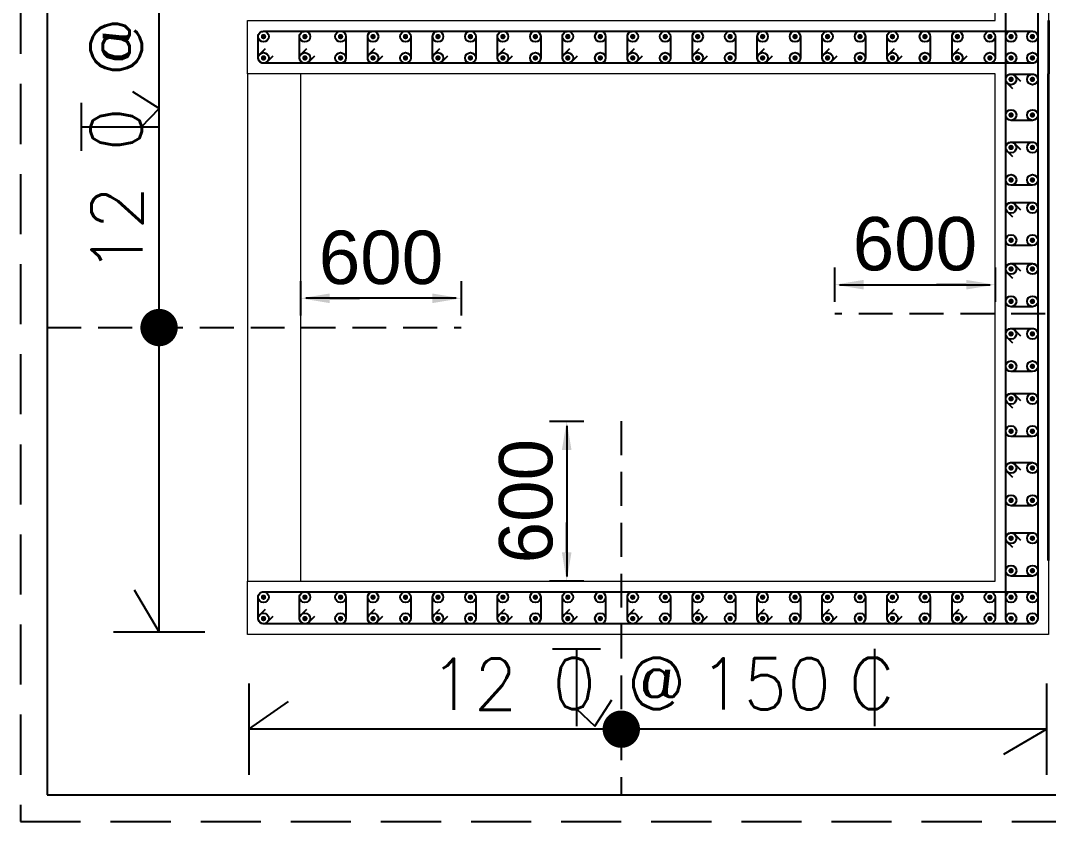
# Model space of a CAD drawing. Extents: x 1878645 to 3043969, y -1160829 to -603973.
# Drawn here: x 2392205 to 2396055, y -651722 to -648722 of the extents above; entities that cross this region are included whole.
import ezdxf
from ezdxf.enums import TextEntityAlignment as Align

# ---------------------------------------------------------------- set-up
doc = ezdxf.new("R2010")
doc.units = 0
doc.header["$LTSCALE"] = 100
doc.header["$PDMODE"] = 66
doc.linetypes.add('Hidden', pattern=[9.525, 6.35, -3.175])
doc.linetypes.add('SCHidden', pattern=[0.375, 0.25, -0.125])
doc.layers.get('Defpoints').update_dxf_attribs({"lineweight": 0})
for name, color, linetype in [('A-DIMN-100', 5, 'Continuous'), ('B-TXT', 7, 'Continuous'), ('BAR', 1, 'Continuous'), ('Dim', 3, 'Continuous'), ('Footing', 5, 'Continuous'), ('Link', 225, 'Continuous'), ('PCC', 2, 'Continuous'), ('REINF', 5, 'Continuous'), ('Reinforcement', 4, 'Continuous'), ('S-DL', 9, 'Continuous')]:
    doc.layers.add(name, color=color, linetype=linetype)
for name, color, linetype, lineweight in [('A-WALL-BRCK', 7, 'Continuous', 0), ('ECO COL', 6, 'Continuous', 0), ('ECO-COL', 6, 'Continuous', 35)]:
    doc.layers.add(name, color=color, linetype=linetype, lineweight=lineweight)
doc.styles.add('ARIAL', font='arial.ttf')
doc.styles.add('ROMANS', font='simplex.shx', dxfattribs={"width": 0.75})
doc.dimstyles.new('A-150-DIM-EXT_MAIN(FT)', dxfattribs={"dimscale": 0, "dimtxt": 200, "dimasz": 18, "dimexe": 100, "dimexo": 100, "dimgap": 50, "dimtad": 1, "dimdec": 0, "dimdsep": 46, "dimtxsty": 'ARIAL', "dimblk": 'A3', "dimcen": 0.025, "dimse1": 1, "dimse2": 1, "dimclrd": 256, "dimclre": 256, "dimclrt": 7, "dimazin": 2, "dimtfac": 1, "dimtdec": 0, "dimtix": 1, "dimtmove": 2, "dimatfit": 3, "dimldrblk": 'WSA-DOT-100', "dimfxl": 1, "dimtolj": 1, "dimtzin": 0, "dimarcsym": 0})

# ---------------------------------------------------------------- blocks, each defined once
blk = doc.blocks.new('TCC')
at = {"layer": 'B-TXT', "linetype": 'Continuous'}
for p, q in [((414, 176.8), (648.2, 176.8)), ((531.1, 176.8), (531.1, -201.6)), ((1983.9, 176.8), (1983.9, -201.6)), ((620.9, -201.6), (702.9, -72.9)), ((531.1, -115.8), (620.9, -201.6))]:
    blk.add_line(p, q, dxfattribs=at)
at = {"layer": 'B-TXT', "linetype": 'Continuous', "style": 'ROMANS'}
for s, p in [('0', (412.5, -117.3)), ('@', (777.2, -117.3)), ('C', (1857.9, -117.3))]:
    blk.add_text(s, height=250, dxfattribs=at).set_placement(p)
blk.add_attdef('T', text='', height=250, dxfattribs=at).set_placement((243.9, -121.4), align=Align.RIGHT)
blk.add_attdef('CC', (1130.4, -119.4), '', height=250, dxfattribs=at)
blk = doc.blocks.new('A2')
at = {"layer": 'Dim', "linetype": 'ByBlock', "lineweight": -2, "extrusion": (0, 0, -1)}
blk.add_lwpolyline([(6, 0), (12.2, 0)], dxfattribs=at)
blk.add_solid([(6, -1), (0, 0), (6, 1)], dxfattribs=at)
blk = doc.blocks.new('A3')
at = {"layer": 'Dim', "linetype": 'ByBlock', "lineweight": -2}
blk.add_line((0, 3.59), (0, -3.59), dxfattribs=at)
blk.add_blockref('A2', (0, 0), dxfattribs=at)
blk = doc.blocks.new('*D322')
at = {"layer": 'Defpoints', "color": 0, "transparency": 16777216}
for p in [(2393255.5, -649762.2), (2393255.5, -649871.8), (2393855.6, -649871.8)]:
    blk.add_point(p, dxfattribs=at)
at = {"layer": 'Dim', "lineweight": -2, "ltscale": 0.15, "transparency": 16777216}
blk.add_line((2393837.6, -649762.2), (2393273.5, -649762.2), dxfattribs=at)
at = {"layer": 'Dim', "lineweight": -2, "transparency": 16777216, "xscale": 18, "yscale": 18, "zscale": 18, "rotation": 180}
blk.add_blockref('A3', (2393255.5, -649762.2), dxfattribs=at)
at = {"layer": 'Dim', "lineweight": -2, "transparency": 16777216, "xscale": 18, "yscale": 18, "zscale": 18}
blk.add_blockref('A3', (2393855.6, -649762.2), dxfattribs=at)
at = {"layer": 'Dim', "color": 7, "transparency": 16777216, "insert": (2393555.5, -649610.1), "char_height": 200, "attachment_point": 5, "style": 'ARIAL', "bg_fill": 3, "box_fill_scale": 1.1, "bg_fill_color": 257, "bg_fill_transparency": 0}
blk.add_mtext('\\A1;600', dxfattribs=at)
blk = doc.blocks.new('WSA-DOT-100')
at = {"layer": 'A-DIMN-100', "color": 5}
for p, q in [((0, -200), (0, 200)), ((-200, 0), (200, 0))]:
    blk.add_line(p, q, dxfattribs=at)
at = {"layer": 'A-DIMN-100', "color": 1, "const_width": 60}
blk.add_lwpolyline([(-30, 0, 1), (30, 0, 1)], format="xyb", close=True, dxfattribs=at)
blk = doc.blocks.new('*D324')
at = {"layer": 'Defpoints', "color": 0, "transparency": 16777216}
for p in [(2394455.5, -650222.3), (2394251, -650821.8), (2394455.5, -650821.8)]:
    blk.add_point(p, dxfattribs=at)
at = {"layer": 'Dim', "lineweight": -2, "ltscale": 0.15, "transparency": 16777216}
blk.add_line((2394251, -650240.3), (2394251, -650803.8), dxfattribs=at)
at = {"layer": 'Dim', "lineweight": -2, "transparency": 16777216, "xscale": 18, "yscale": 18, "zscale": 18}
for p, rotation in [((2394251, -650222.3), 90), ((2394251, -650821.8), 270)]:
    blk.add_blockref('A3', p, dxfattribs=dict(at, rotation=rotation))
at = {"layer": 'Dim', "color": 7, "transparency": 16777216, "insert": (2394098.9, -650522), "char_height": 200, "attachment_point": 5, "rotation": 90, "style": 'ARIAL', "bg_fill": 3, "box_fill_scale": 1.1, "bg_fill_color": 257, "bg_fill_transparency": 0}
blk.add_mtext('\\A1;600', dxfattribs=at)
blk = doc.blocks.new('*D326')
at = {"layer": 'Defpoints', "color": 0, "transparency": 16777216}
for p in [(2395855.5, -649711.3), (2395255.4, -649820.8), (2395855.5, -649820.8)]:
    blk.add_point(p, dxfattribs=at)
at = {"layer": 'Dim', "lineweight": -2, "ltscale": 0.15, "transparency": 16777216}
blk.add_line((2395273.4, -649711.3), (2395837.5, -649711.3), dxfattribs=at)
at = {"layer": 'Dim', "lineweight": -2, "transparency": 16777216, "xscale": 18, "yscale": 18, "zscale": 18, "rotation": 180}
blk.add_blockref('A3', (2395255.4, -649711.3), dxfattribs=at)
at = {"layer": 'Dim', "lineweight": -2, "transparency": 16777216, "xscale": 18, "yscale": 18, "zscale": 18}
blk.add_blockref('A3', (2395855.5, -649711.3), dxfattribs=at)
at = {"layer": 'Dim', "color": 7, "transparency": 16777216, "insert": (2395555.4, -649559.1), "char_height": 200, "attachment_point": 5, "style": 'ARIAL', "bg_fill": 3, "box_fill_scale": 1.1, "bg_fill_color": 257, "bg_fill_transparency": 0}
blk.add_mtext('\\A1;600', dxfattribs=at)

msp = doc.modelspace()

# ---------------------------------------------------------------- linework, layer by layer
at = {"layer": 'A-WALL-BRCK'}
msp.add_lwpolyline([(2393255.4581, -648921.79206), (2393055.4581, -648921.79206), (2393055.4581, -650821.79206), (2393255.4581, -650821.79206)], close=True, dxfattribs=at)
at = {"layer": 'BAR'}
for p, q in [((2392895.48255, -651013.29422), (2392553.0943, -651013.29422)), ((2393060.50487, -651205.02872), (2393060.50487, -651547.41697)), ((2396047.91398, -651205.02872), (2396047.91398, -651547.41697))]:
    msp.add_line(p, q, dxfattribs=at)
at = {"layer": 'BAR', "color": 4, "const_width": 70}
for points in [[(2392689.28843, -649871.79206, -1), (2392759.28843, -649871.79206, -1)], [(2394420.4581, -651376.22284, -1), (2394490.4581, -651376.22284, -1)]]:
    msp.add_lwpolyline(points, format="xyb", close=True, dxfattribs=at)
at = {"layer": 'ECO COL', "color": 4}
msp.add_lwpolyline([(2393055.4581, -646621.79206), (2396055.4581, -646621.79206), (2396055.4581, -651021.79206), (2393055.4581, -651021.79206), (2393055.4581, -650821.79206), (2395855.4581, -650821.79206), (2395855.4581, -648921.79206), (2393055.4581, -648921.79206), (2393055.4581, -648721.79206), (2395855.4581, -648721.79206), (2395855.4581, -646821.79206), (2393055.4581, -646821.79206), (2393055.4581, -646621.79206)], dxfattribs=at)
at = {"layer": 'ECO-COL', "color": 4}
for points in [[(2396055.4581, -648721.79206), (2396055.4581, -648921.79206)], [(2396055.4581, -648721.79206), (2396055.4581, -648921.79206)], [(2396055.4581, -650743.76032), (2396055.4581, -648921.79206)]]:
    msp.add_lwpolyline(points, dxfattribs=at)
at = {"layer": 'Link'}
for points in [[(2395922.5291, -646717.14741), (2395901.31594, -646695.93417, -0.6681779738), (2395915.4581, -646661.79206), (2395995.4581, -646661.79206, -0.4142135624), (2396015.4581, -646681.79206), (2396015.4581, -650961.79206, -0.4142135624), (2395995.4581, -650981.79206), (2395915.4581, -650981.79206, -0.4142135624), (2395895.4581, -650961.79206), (2395895.4581, -646681.79206, -0.6681793021), (2395929.60026, -646667.64995), (2395950.81343, -646688.86319)], [(2393150.81345, -648854.72106), (2393129.60021, -648875.93422, -0.6681779738), (2393095.4581, -648861.79206), (2393095.4581, -648781.79206, -0.4142135624), (2393115.4581, -648761.79206), (2395995.4581, -648761.79206, -0.4142135624), (2396015.4581, -648781.79206), (2396015.4581, -648861.79206, -0.4142135624), (2395995.4581, -648881.79206), (2393115.4581, -648881.79206, -0.6681793021), (2393101.31599, -648847.6499), (2393122.52923, -648826.43673)], [(2393305.8145, -648854.72106), (2393284.60126, -648875.93422, -0.6681779738), (2393250.45915, -648861.79206), (2393250.45915, -648781.79206, -0.4142135624), (2393270.45915, -648761.79206), (2393404.05915, -648761.79206, -0.4140671234), (2393424.05915, -648781.79206), (2393424.05915, -648861.79206, -0.4140671234), (2393404.05915, -648881.79206), (2393270.45915, -648881.79206, -0.6681793021), (2393256.31704, -648847.6499), (2393277.53028, -648826.43673)], [(2393561.0145, -648854.72106), (2393539.80126, -648875.93422, -0.6681779738), (2393505.65915, -648861.79206), (2393505.65915, -648781.79206, -0.4142135624), (2393525.65915, -648761.79206), (2393647.26915, -648761.79206, -0.4140671234), (2393667.26915, -648781.79206), (2393667.26915, -648861.79206, -0.4140671234), (2393647.26915, -648881.79206), (2393525.65915, -648881.79206, -0.6681793021), (2393511.51704, -648847.6499), (2393532.73028, -648826.43673)], [(2393804.2145, -648854.72106), (2393783.00126, -648875.93422, -0.6681779738), (2393748.86915, -648861.79206), (2393748.86915, -648781.79206, -0.4143600166), (2393768.86915, -648761.79206), (2393890.46915, -648761.79206, -0.4140671234), (2393910.46915, -648781.79206), (2393910.46915, -648861.79206, -0.4140671234), (2393890.46915, -648881.79206), (2393768.86915, -648881.79206, -0.6683601251), (2393754.71704, -648847.6499), (2393775.93028, -648826.43673)], [(2394047.4145, -648854.72106), (2394026.20126, -648875.93422, -0.6681779738), (2393992.06915, -648861.79206), (2393992.06915, -648781.79206, -0.4143600166), (2394012.06915, -648761.79206), (2394133.66915, -648761.79206, -0.4140671234), (2394153.66915, -648781.79206), (2394153.66915, -648861.79206, -0.4140671234), (2394133.66915, -648881.79206), (2394012.06915, -648881.79206, -0.6683601251), (2393997.91704, -648847.6499), (2394019.13028, -648826.43673)], [(2394290.6145, -648854.72106), (2394269.40126, -648875.93422, -0.6681779738), (2394235.26915, -648861.79206), (2394235.26915, -648781.79206, -0.4143600166), (2394255.26915, -648761.79206), (2394376.86915, -648761.79206, -0.4140671234), (2394396.86915, -648781.79206), (2394396.86915, -648861.79206, -0.4140671234), (2394376.86915, -648881.79206), (2394255.26915, -648881.79206, -0.6683601251), (2394241.11704, -648847.6499), (2394262.33028, -648826.43673)], [(2394533.8145, -648854.72106), (2394512.60126, -648875.93422, -0.6681779738), (2394478.46915, -648861.79206), (2394478.46915, -648781.79206, -0.4143600166), (2394498.46915, -648761.79206), (2394620.06915, -648761.79206, -0.4140671234), (2394640.06915, -648781.79206), (2394640.06915, -648861.79206, -0.4140671234), (2394620.06915, -648881.79206), (2394498.46915, -648881.79206, -0.6683601251), (2394484.31704, -648847.6499), (2394505.53028, -648826.43673)], [(2394777.0145, -648854.72106), (2394755.80126, -648875.93422, -0.6681779738), (2394721.66915, -648861.79206), (2394721.66915, -648781.79206, -0.4143600166), (2394741.66915, -648761.79206), (2394863.26915, -648761.79206, -0.4140671234), (2394883.26915, -648781.79206), (2394883.26915, -648861.79206, -0.4140671234), (2394863.26915, -648881.79206), (2394741.66915, -648881.79206, -0.6683601251), (2394727.51704, -648847.6499), (2394748.73028, -648826.43673)], [(2395020.2145, -648854.72106), (2394999.00126, -648875.93422, -0.6681779738), (2394964.86915, -648861.79206), (2394964.86915, -648781.79206, -0.4143600166), (2394984.86915, -648761.79206), (2395106.46915, -648761.79206, -0.4140671234), (2395126.46915, -648781.79206), (2395126.46915, -648861.79206, -0.4140671234), (2395106.46915, -648881.79206), (2394984.86915, -648881.79206, -0.6683601251), (2394970.71704, -648847.6499), (2394991.93028, -648826.43673)], [(2395263.4145, -648854.72106), (2395242.20126, -648875.93422, -0.6681779738), (2395208.06915, -648861.79206), (2395208.06915, -648781.79206, -0.4143600166), (2395228.06915, -648761.79206), (2395349.66915, -648761.79206, -0.4140671234), (2395369.66915, -648781.79206), (2395369.66915, -648861.79206, -0.4140671234), (2395349.66915, -648881.79206), (2395228.06915, -648881.79206, -0.6683601251), (2395213.91704, -648847.6499), (2395235.13028, -648826.43673)], [(2395506.6145, -648854.72106), (2395485.40126, -648875.93422, -0.6681779738), (2395451.26915, -648861.79206), (2395451.26915, -648781.79206, -0.4143600166), (2395471.26915, -648761.79206), (2395592.86915, -648761.79206, -0.4140671234), (2395612.86915, -648781.79206), (2395612.86915, -648861.79206, -0.4140671234), (2395592.86915, -648881.79206), (2395471.26915, -648881.79206, -0.6683601251), (2395457.11704, -648847.6499), (2395478.33028, -648826.43673)], [(2395749.8145, -648854.72106), (2395728.60126, -648875.93422, -0.6681779738), (2395694.46915, -648861.79206), (2395694.46915, -648781.79206, -0.4143600166), (2395714.46915, -648761.79206), (2395836.06915, -648761.79206, -0.4140671234), (2395856.06915, -648781.79206), (2395856.06915, -648861.79206, -0.4140671234), (2395836.06915, -648881.79206), (2395714.46915, -648881.79206, -0.6683601251), (2395700.31704, -648847.6499), (2395721.53028, -648826.43673)], [(2395922.5291, -648977.39374), (2395901.31594, -648956.1805, -0.6681779738), (2395915.4581, -648922.03839), (2395995.4581, -648922.03839, -0.4142135624), (2396015.4581, -648942.03839), (2396015.4581, -649075.63839, -0.4140671234), (2395995.4581, -649095.63839), (2395915.4581, -649095.63839, -0.4140671234), (2395895.4581, -649075.63839), (2395895.4581, -648942.03839, -0.6681793021), (2395929.60026, -648927.89628), (2395950.81343, -648949.10952)], [(2395922.5291, -649232.59374), (2395901.31594, -649211.3805, -0.6681779738), (2395915.4581, -649177.23839), (2395995.4581, -649177.23839, -0.4142135624), (2396015.4581, -649197.23839), (2396015.4581, -649318.84839, -0.4140671234), (2395995.4581, -649338.84839), (2395915.4581, -649338.84839, -0.4140671234), (2395895.4581, -649318.84839), (2395895.4581, -649197.23839, -0.6681793021), (2395929.60026, -649183.09628), (2395950.81343, -649204.30952)], [(2395922.5291, -649458.46655), (2395901.31594, -649437.25331, -0.6681779738), (2395915.4581, -649403.1212), (2395995.4581, -649403.1212, -0.4143600166), (2396015.4581, -649423.1212), (2396015.4581, -649544.7212, -0.4140671234), (2395995.4581, -649564.7212), (2395915.4581, -649564.7212, -0.4140671234), (2395895.4581, -649544.7212), (2395895.4581, -649423.1212, -0.6683601251), (2395929.60026, -649408.96909), (2395950.81343, -649430.18233)], [(2395922.5291, -649687.48976), (2395901.31594, -649666.27652, -0.6681779738), (2395915.4581, -649632.14441), (2395995.4581, -649632.14441, -0.4143600166), (2396015.4581, -649652.14441), (2396015.4581, -649773.74441, -0.4140671234), (2395995.4581, -649793.74441), (2395915.4581, -649793.74441, -0.4140671234), (2395895.4581, -649773.74441), (2395895.4581, -649652.14441, -0.6683601251), (2395929.60026, -649637.9923), (2395950.81343, -649659.20555)], [(2395922.5291, -649930.68976), (2395901.31594, -649909.47652, -0.6681779738), (2395915.4581, -649875.34441), (2395995.4581, -649875.34441, -0.4143600166), (2396015.4581, -649895.34441), (2396015.4581, -650016.94441, -0.4140671234), (2395995.4581, -650036.94441), (2395915.4581, -650036.94441, -0.4140671234), (2395895.4581, -650016.94441), (2395895.4581, -649895.34441, -0.6683601251), (2395929.60026, -649881.1923), (2395950.81343, -649902.40555)], [(2395922.5291, -650173.88976), (2395901.31594, -650152.67652, -0.6681779738), (2395915.4581, -650118.54441), (2395995.4581, -650118.54441, -0.4143600166), (2396015.4581, -650138.54441), (2396015.4581, -650260.14441, -0.4140671234), (2395995.4581, -650280.14441), (2395915.4581, -650280.14441, -0.4140671234), (2395895.4581, -650260.14441), (2395895.4581, -650138.54441, -0.6683601251), (2395929.60026, -650124.3923), (2395950.81343, -650145.60555)], [(2395922.5291, -650432.97294), (2395901.31594, -650411.7597, -0.6681779738), (2395915.4581, -650377.62759), (2395995.4581, -650377.62759, -0.4143600166), (2396015.4581, -650397.62759), (2396015.4581, -650519.22759, -0.4140671234), (2395995.4581, -650539.22759), (2395915.4581, -650539.22759, -0.4140671234), (2395895.4581, -650519.22759), (2395895.4581, -650397.62759, -0.6683601251), (2395929.60026, -650383.47548), (2395950.81343, -650404.68872)], [(2395922.5291, -650696.26067), (2395901.31594, -650675.04743, -0.6681779738), (2395915.4581, -650640.91532), (2395995.4581, -650640.91532, -0.4143600166), (2396015.4581, -650660.91532), (2396015.4581, -650782.51532, -0.4140671234), (2395995.4581, -650802.51532), (2395915.4581, -650802.51532, -0.4140671234), (2395895.4581, -650782.51532), (2395895.4581, -650660.91532, -0.6683601251), (2395929.60026, -650646.76321), (2395950.81343, -650667.97645)], [(2393150.81345, -650954.72106), (2393129.60021, -650975.93422, -0.6681779738), (2393095.4581, -650961.79206), (2393095.4581, -650881.79206, -0.4142135624), (2393115.4581, -650861.79206), (2395995.4581, -650861.79206, -0.4142135624), (2396015.4581, -650881.79206), (2396015.4581, -650961.79206, -0.4142135624), (2395995.4581, -650981.79206), (2393115.4581, -650981.79206, -0.6681793021), (2393101.31599, -650947.6499), (2393122.52923, -650926.43673)], [(2393305.8145, -650954.72106), (2393284.60126, -650975.93422, -0.6681779738), (2393250.45915, -650961.79206), (2393250.45915, -650881.79206, -0.4142135624), (2393270.45915, -650861.79206), (2393404.05915, -650861.79206, -0.4140671234), (2393424.05915, -650881.79206), (2393424.05915, -650961.79206, -0.4140671234), (2393404.05915, -650981.79206), (2393270.45915, -650981.79206, -0.6681793021), (2393256.31704, -650947.6499), (2393277.53028, -650926.43673)], [(2393561.0145, -650954.72106), (2393539.80126, -650975.93422, -0.6681779738), (2393505.65915, -650961.79206), (2393505.65915, -650881.79206, -0.4142135624), (2393525.65915, -650861.79206), (2393647.26915, -650861.79206, -0.4140671234), (2393667.26915, -650881.79206), (2393667.26915, -650961.79206, -0.4140671234), (2393647.26915, -650981.79206), (2393525.65915, -650981.79206, -0.6681793021), (2393511.51704, -650947.6499), (2393532.73028, -650926.43673)], [(2393804.2145, -650954.72106), (2393783.00126, -650975.93422, -0.6681779738), (2393748.86915, -650961.79206), (2393748.86915, -650881.79206, -0.4143600166), (2393768.86915, -650861.79206), (2393890.46915, -650861.79206, -0.4140671234), (2393910.46915, -650881.79206), (2393910.46915, -650961.79206, -0.4140671234), (2393890.46915, -650981.79206), (2393768.86915, -650981.79206, -0.6683601251), (2393754.71704, -650947.6499), (2393775.93028, -650926.43673)], [(2394047.4145, -650954.72106), (2394026.20126, -650975.93422, -0.6681779738), (2393992.06915, -650961.79206), (2393992.06915, -650881.79206, -0.4143600166), (2394012.06915, -650861.79206), (2394133.66915, -650861.79206, -0.4140671234), (2394153.66915, -650881.79206), (2394153.66915, -650961.79206, -0.4140671234), (2394133.66915, -650981.79206), (2394012.06915, -650981.79206, -0.6683601251), (2393997.91704, -650947.6499), (2394019.13028, -650926.43673)], [(2394290.6145, -650954.72106), (2394269.40126, -650975.93422, -0.6681779738), (2394235.26915, -650961.79206), (2394235.26915, -650881.79206, -0.4143600166), (2394255.26915, -650861.79206), (2394376.86915, -650861.79206, -0.4140671234), (2394396.86915, -650881.79206), (2394396.86915, -650961.79206, -0.4140671234), (2394376.86915, -650981.79206), (2394255.26915, -650981.79206, -0.6683601251), (2394241.11704, -650947.6499), (2394262.33028, -650926.43673)], [(2394533.8145, -650954.72106), (2394512.60126, -650975.93422, -0.6681779738), (2394478.46915, -650961.79206), (2394478.46915, -650881.79206, -0.4143600166), (2394498.46915, -650861.79206), (2394620.06915, -650861.79206, -0.4140671234), (2394640.06915, -650881.79206), (2394640.06915, -650961.79206, -0.4140671234), (2394620.06915, -650981.79206), (2394498.46915, -650981.79206, -0.6683601251), (2394484.31704, -650947.6499), (2394505.53028, -650926.43673)], [(2394777.0145, -650954.72106), (2394755.80126, -650975.93422, -0.6681779738), (2394721.66915, -650961.79206), (2394721.66915, -650881.79206, -0.4143600166), (2394741.66915, -650861.79206), (2394863.26915, -650861.79206, -0.4140671234), (2394883.26915, -650881.79206), (2394883.26915, -650961.79206, -0.4140671234), (2394863.26915, -650981.79206), (2394741.66915, -650981.79206, -0.6683601251), (2394727.51704, -650947.6499), (2394748.73028, -650926.43673)], [(2395020.2145, -650954.72106), (2394999.00126, -650975.93422, -0.6681779738), (2394964.86915, -650961.79206), (2394964.86915, -650881.79206, -0.4143600166), (2394984.86915, -650861.79206), (2395106.46915, -650861.79206, -0.4140671234), (2395126.46915, -650881.79206), (2395126.46915, -650961.79206, -0.4140671234), (2395106.46915, -650981.79206), (2394984.86915, -650981.79206, -0.6683601251), (2394970.71704, -650947.6499), (2394991.93028, -650926.43673)], [(2395263.4145, -650954.72106), (2395242.20126, -650975.93422, -0.6681779738), (2395208.06915, -650961.79206), (2395208.06915, -650881.79206, -0.4143600166), (2395228.06915, -650861.79206), (2395349.66915, -650861.79206, -0.4140671234), (2395369.66915, -650881.79206), (2395369.66915, -650961.79206, -0.4140671234), (2395349.66915, -650981.79206), (2395228.06915, -650981.79206, -0.6683601251), (2395213.91704, -650947.6499), (2395235.13028, -650926.43673)], [(2395506.6145, -650954.72106), (2395485.40126, -650975.93422, -0.6681779738), (2395451.26915, -650961.79206), (2395451.26915, -650881.79206, -0.4143600166), (2395471.26915, -650861.79206), (2395592.86915, -650861.79206, -0.4140671234), (2395612.86915, -650881.79206), (2395612.86915, -650961.79206, -0.4140671234), (2395592.86915, -650981.79206), (2395471.26915, -650981.79206, -0.6683601251), (2395457.11704, -650947.6499), (2395478.33028, -650926.43673)], [(2395749.8145, -650954.72106), (2395728.60126, -650975.93422, -0.6681779738), (2395694.46915, -650961.79206), (2395694.46915, -650881.79206, -0.4143600166), (2395714.46915, -650861.79206), (2395836.06915, -650861.79206, -0.4140671234), (2395856.06915, -650881.79206), (2395856.06915, -650961.79206, -0.4140671234), (2395836.06915, -650981.79206), (2395714.46915, -650981.79206, -0.6683601251), (2395700.31704, -650947.6499), (2395721.53028, -650926.43673)]]:
    msp.add_lwpolyline(points, format="xyb", dxfattribs=at)
at = {"layer": 'REINF', "color": 1, "linetype": 'Hidden', "ltscale": 0.2}
for p, q in [((2396805.4581, -649820.84999), (2395255.3762, -649820.84999)), ((2392305.4581, -649871.79206), (2393855.55262, -649871.79206)), ((2394455.4581, -650222.29206), (2394455.4581, -651621.79206))]:
    msp.add_line(p, q, dxfattribs=at)
at = {"layer": 'Reinforcement', "color": 4}
for points in [[(2393115.45705, -648786.79206, 10, 10, 1), (2393115.45705, -648776.79206, 10, 10, 1)], [(2393270.45915, -648786.79206, 10, 10, 1), (2393270.45915, -648776.79206, 10, 10, 1)], [(2393270.45915, -648786.79206, 10, 10, 1), (2393270.45915, -648776.79206, 10, 10, 1)], [(2393404.05915, -648786.79206, 10, 10, 1), (2393404.05915, -648776.79206, 10, 10, 1)], [(2393525.65915, -648786.79206, 10, 10, 1), (2393525.65915, -648776.79206, 10, 10, 1)], [(2393647.26915, -648786.79206, 10, 10, 1), (2393647.26915, -648776.79206, 10, 10, 1)], [(2393768.86915, -648786.79206, 10, 10, 1), (2393768.86915, -648776.79206, 10, 10, 1)], [(2393890.46915, -648786.79206, 10, 10, 1), (2393890.46915, -648776.79206, 10, 10, 1)], [(2394012.06915, -648786.79206, 10, 10, 1), (2394012.06915, -648776.79206, 10, 10, 1)], [(2394133.66915, -648786.79206, 10, 10, 1), (2394133.66915, -648776.79206, 10, 10, 1)], [(2394255.26915, -648786.79206, 10, 10, 1), (2394255.26915, -648776.79206, 10, 10, 1)], [(2394376.86915, -648786.79206, 10, 10, 1), (2394376.86915, -648776.79206, 10, 10, 1)], [(2394498.46915, -648786.79206, 10, 10, 1), (2394498.46915, -648776.79206, 10, 10, 1)], [(2394620.06915, -648786.79206, 10, 10, 1), (2394620.06915, -648776.79206, 10, 10, 1)], [(2394741.66915, -648786.79206, 10, 10, 1), (2394741.66915, -648776.79206, 10, 10, 1)], [(2394863.26915, -648786.79206, 10, 10, 1), (2394863.26915, -648776.79206, 10, 10, 1)], [(2394984.86915, -648786.79206, 10, 10, 1), (2394984.86915, -648776.79206, 10, 10, 1)], [(2395106.46915, -648786.79206, 10, 10, 1), (2395106.46915, -648776.79206, 10, 10, 1)], [(2395228.06915, -648786.79206, 10, 10, 1), (2395228.06915, -648776.79206, 10, 10, 1)], [(2395349.66915, -648786.79206, 10, 10, 1), (2395349.66915, -648776.79206, 10, 10, 1)], [(2395471.26915, -648786.79206, 10, 10, 1), (2395471.26915, -648776.79206, 10, 10, 1)], [(2395592.86915, -648786.79206, 10, 10, 1), (2395592.86915, -648776.79206, 10, 10, 1)], [(2395714.46915, -648786.79206, 10, 10, 1), (2395714.46915, -648776.79206, 10, 10, 1)], [(2395836.06915, -648786.79206, 10, 10, 1), (2395836.06915, -648776.79206, 10, 10, 1)], [(2395915.45915, -648786.79206, 10, 10, 1), (2395915.45915, -648776.79206, 10, 10, 1)], [(2395915.45915, -648786.79206, 10, 10, 1), (2395915.45915, -648776.79206, 10, 10, 1)], [(2395995.45915, -648786.79206, 10, 10, 1), (2395995.45915, -648776.79206, 10, 10, 1)], [(2395995.45915, -648786.79206, 10, 10, 1), (2395995.45915, -648776.79206, 10, 10, 1)], [(2395995.45915, -648786.79206, 10, 10, 1), (2395995.45915, -648776.79206, 10, 10, 1)], [(2395995.45915, -648786.79206, 10, 10, 1), (2395995.45915, -648776.79206, 10, 10, 1)], [(2393115.45705, -648866.79206, 10, 10, 1), (2393115.45705, -648856.79206, 10, 10, 1)], [(2393270.45915, -648866.79206, 10, 10, 1), (2393270.45915, -648856.79206, 10, 10, 1)], [(2393270.45915, -648866.79206, 10, 10, 1), (2393270.45915, -648856.79206, 10, 10, 1)], [(2393404.05915, -648866.79206, 10, 10, 1), (2393404.05915, -648856.79206, 10, 10, 1)], [(2393525.65915, -648866.79206, 10, 10, 1), (2393525.65915, -648856.79206, 10, 10, 1)], [(2393647.26915, -648866.79206, 10, 10, 1), (2393647.26915, -648856.79206, 10, 10, 1)], [(2393768.86915, -648866.79206, 10, 10, 1), (2393768.86915, -648856.79206, 10, 10, 1)], [(2393890.46915, -648866.79206, 10, 10, 1), (2393890.46915, -648856.79206, 10, 10, 1)], [(2394012.06915, -648866.79206, 10, 10, 1), (2394012.06915, -648856.79206, 10, 10, 1)], [(2394133.66915, -648866.79206, 10, 10, 1), (2394133.66915, -648856.79206, 10, 10, 1)], [(2394255.26915, -648866.79206, 10, 10, 1), (2394255.26915, -648856.79206, 10, 10, 1)], [(2394376.86915, -648866.79206, 10, 10, 1), (2394376.86915, -648856.79206, 10, 10, 1)], [(2394498.46915, -648866.79206, 10, 10, 1), (2394498.46915, -648856.79206, 10, 10, 1)], [(2394620.06915, -648866.79206, 10, 10, 1), (2394620.06915, -648856.79206, 10, 10, 1)], [(2394741.66915, -648866.79206, 10, 10, 1), (2394741.66915, -648856.79206, 10, 10, 1)], [(2394863.26915, -648866.79206, 10, 10, 1), (2394863.26915, -648856.79206, 10, 10, 1)], [(2394984.86915, -648866.79206, 10, 10, 1), (2394984.86915, -648856.79206, 10, 10, 1)], [(2395106.46915, -648866.79206, 10, 10, 1), (2395106.46915, -648856.79206, 10, 10, 1)], [(2395228.06915, -648866.79206, 10, 10, 1), (2395228.06915, -648856.79206, 10, 10, 1)], [(2395349.66915, -648866.79206, 10, 10, 1), (2395349.66915, -648856.79206, 10, 10, 1)], [(2395471.26915, -648866.79206, 10, 10, 1), (2395471.26915, -648856.79206, 10, 10, 1)], [(2395592.86915, -648866.79206, 10, 10, 1), (2395592.86915, -648856.79206, 10, 10, 1)], [(2395714.46915, -648866.79206, 10, 10, 1), (2395714.46915, -648856.79206, 10, 10, 1)], [(2395836.06915, -648866.79206, 10, 10, 1), (2395836.06915, -648856.79206, 10, 10, 1)], [(2395915.45915, -648866.79206, 10, 10, 1), (2395915.45915, -648856.79206, 10, 10, 1)], [(2395915.45915, -648866.79206, 10, 10, 1), (2395915.45915, -648856.79206, 10, 10, 1)], [(2395995.45915, -648866.79206, 10, 10, 1), (2395995.45915, -648856.79206, 10, 10, 1)], [(2395995.45915, -648866.79206, 10, 10, 1), (2395995.45915, -648856.79206, 10, 10, 1)], [(2395995.45915, -648866.79206, 10, 10, 1), (2395995.45915, -648856.79206, 10, 10, 1)], [(2395995.45915, -648866.79206, 10, 10, 1), (2395995.45915, -648856.79206, 10, 10, 1)], [(2395910.4581, -648942.03839, 10, 10, 1), (2395920.4581, -648942.03839, 10, 10, 1)], [(2395910.4581, -648942.03839, 10, 10, 1), (2395920.4581, -648942.03839, 10, 10, 1)], [(2395990.4581, -648942.03839, 10, 10, 1), (2396000.4581, -648942.03839, 10, 10, 1)], [(2395990.4581, -648942.03839, 10, 10, 1), (2396000.4581, -648942.03839, 10, 10, 1)], [(2395910.4581, -649075.63839, 10, 10, 1), (2395920.4581, -649075.63839, 10, 10, 1)], [(2395990.4581, -649075.63839, 10, 10, 1), (2396000.4581, -649075.63839, 10, 10, 1)], [(2395910.4581, -649197.23839, 10, 10, 1), (2395920.4581, -649197.23839, 10, 10, 1)], [(2395990.4581, -649197.23839, 10, 10, 1), (2396000.4581, -649197.23839, 10, 10, 1)], [(2395910.4581, -649318.84839, 10, 10, 1), (2395920.4581, -649318.84839, 10, 10, 1)], [(2395990.4581, -649318.84839, 10, 10, 1), (2396000.4581, -649318.84839, 10, 10, 1)], [(2395910.4581, -649423.1212, 10, 10, 1), (2395920.4581, -649423.1212, 10, 10, 1)], [(2395990.4581, -649423.1212, 10, 10, 1), (2396000.4581, -649423.1212, 10, 10, 1)], [(2395910.4581, -649544.7212, 10, 10, 1), (2395920.4581, -649544.7212, 10, 10, 1)], [(2395990.4581, -649544.7212, 10, 10, 1), (2396000.4581, -649544.7212, 10, 10, 1)], [(2395910.4581, -649652.14441, 10, 10, 1), (2395920.4581, -649652.14441, 10, 10, 1)], [(2395990.4581, -649652.14441, 10, 10, 1), (2396000.4581, -649652.14441, 10, 10, 1)], [(2395910.4581, -649773.74441, 10, 10, 1), (2395920.4581, -649773.74441, 10, 10, 1)], [(2395990.4581, -649773.74441, 10, 10, 1), (2396000.4581, -649773.74441, 10, 10, 1)], [(2395910.4581, -649895.34441, 10, 10, 1), (2395920.4581, -649895.34441, 10, 10, 1)], [(2395990.4581, -649895.34441, 10, 10, 1), (2396000.4581, -649895.34441, 10, 10, 1)], [(2395910.4581, -650016.94441, 10, 10, 1), (2395920.4581, -650016.94441, 10, 10, 1)], [(2395990.4581, -650016.94441, 10, 10, 1), (2396000.4581, -650016.94441, 10, 10, 1)], [(2395910.4581, -650138.54441, 10, 10, 1), (2395920.4581, -650138.54441, 10, 10, 1)], [(2395990.4581, -650138.54441, 10, 10, 1), (2396000.4581, -650138.54441, 10, 10, 1)], [(2395910.4581, -650260.14441, 10, 10, 1), (2395920.4581, -650260.14441, 10, 10, 1)], [(2395990.4581, -650260.14441, 10, 10, 1), (2396000.4581, -650260.14441, 10, 10, 1)], [(2395910.4581, -650397.62759, 10, 10, 1), (2395920.4581, -650397.62759, 10, 10, 1)], [(2395990.4581, -650397.62759, 10, 10, 1), (2396000.4581, -650397.62759, 10, 10, 1)], [(2395910.4581, -650519.22759, 10, 10, 1), (2395920.4581, -650519.22759, 10, 10, 1)], [(2395990.4581, -650519.22759, 10, 10, 1), (2396000.4581, -650519.22759, 10, 10, 1)], [(2395910.4581, -650660.91532, 10, 10, 1), (2395920.4581, -650660.91532, 10, 10, 1)], [(2395990.4581, -650660.91532, 10, 10, 1), (2396000.4581, -650660.91532, 10, 10, 1)], [(2395910.4581, -650782.51532, 10, 10, 1), (2395920.4581, -650782.51532, 10, 10, 1)], [(2395990.4581, -650782.51532, 10, 10, 1), (2396000.4581, -650782.51532, 10, 10, 1)], [(2393115.45705, -650886.79206, 10, 10, 1), (2393115.45705, -650876.79206, 10, 10, 1)], [(2393270.45915, -650886.79206, 10, 10, 1), (2393270.45915, -650876.79206, 10, 10, 1)], [(2393270.45915, -650886.79206, 10, 10, 1), (2393270.45915, -650876.79206, 10, 10, 1)], [(2393404.05915, -650886.79206, 10, 10, 1), (2393404.05915, -650876.79206, 10, 10, 1)], [(2393525.65915, -650886.79206, 10, 10, 1), (2393525.65915, -650876.79206, 10, 10, 1)], [(2393647.26915, -650886.79206, 10, 10, 1), (2393647.26915, -650876.79206, 10, 10, 1)], [(2393768.86915, -650886.79206, 10, 10, 1), (2393768.86915, -650876.79206, 10, 10, 1)], [(2393890.46915, -650886.79206, 10, 10, 1), (2393890.46915, -650876.79206, 10, 10, 1)], [(2394012.06915, -650886.79206, 10, 10, 1), (2394012.06915, -650876.79206, 10, 10, 1)], [(2394133.66915, -650886.79206, 10, 10, 1), (2394133.66915, -650876.79206, 10, 10, 1)], [(2394255.26915, -650886.79206, 10, 10, 1), (2394255.26915, -650876.79206, 10, 10, 1)], [(2394376.86915, -650886.79206, 10, 10, 1), (2394376.86915, -650876.79206, 10, 10, 1)], [(2394498.46915, -650886.79206, 10, 10, 1), (2394498.46915, -650876.79206, 10, 10, 1)], [(2394620.06915, -650886.79206, 10, 10, 1), (2394620.06915, -650876.79206, 10, 10, 1)], [(2394741.66915, -650886.79206, 10, 10, 1), (2394741.66915, -650876.79206, 10, 10, 1)], [(2394863.26915, -650886.79206, 10, 10, 1), (2394863.26915, -650876.79206, 10, 10, 1)], [(2394984.86915, -650886.79206, 10, 10, 1), (2394984.86915, -650876.79206, 10, 10, 1)], [(2395106.46915, -650886.79206, 10, 10, 1), (2395106.46915, -650876.79206, 10, 10, 1)], [(2395228.06915, -650886.79206, 10, 10, 1), (2395228.06915, -650876.79206, 10, 10, 1)], [(2395349.66915, -650886.79206, 10, 10, 1), (2395349.66915, -650876.79206, 10, 10, 1)], [(2395471.26915, -650886.79206, 10, 10, 1), (2395471.26915, -650876.79206, 10, 10, 1)], [(2395592.86915, -650886.79206, 10, 10, 1), (2395592.86915, -650876.79206, 10, 10, 1)], [(2395714.46915, -650886.79206, 10, 10, 1), (2395714.46915, -650876.79206, 10, 10, 1)], [(2395836.06915, -650886.79206, 10, 10, 1), (2395836.06915, -650876.79206, 10, 10, 1)], [(2395915.45915, -650886.79206, 10, 10, 1), (2395915.45915, -650876.79206, 10, 10, 1)], [(2395995.45915, -650886.79206, 10, 10, 1), (2395995.45915, -650876.79206, 10, 10, 1)], [(2395995.45915, -650886.79206, 10, 10, 1), (2395995.45915, -650876.79206, 10, 10, 1)], [(2393115.45705, -650966.79206, 10, 10, 1), (2393115.45705, -650956.79206, 10, 10, 1)], [(2393270.45915, -650966.79206, 10, 10, 1), (2393270.45915, -650956.79206, 10, 10, 1)], [(2393270.45915, -650966.79206, 10, 10, 1), (2393270.45915, -650956.79206, 10, 10, 1)], [(2393404.05915, -650966.79206, 10, 10, 1), (2393404.05915, -650956.79206, 10, 10, 1)], [(2393525.65915, -650966.79206, 10, 10, 1), (2393525.65915, -650956.79206, 10, 10, 1)], [(2393647.26915, -650966.79206, 10, 10, 1), (2393647.26915, -650956.79206, 10, 10, 1)], [(2393768.86915, -650966.79206, 10, 10, 1), (2393768.86915, -650956.79206, 10, 10, 1)], [(2393890.46915, -650966.79206, 10, 10, 1), (2393890.46915, -650956.79206, 10, 10, 1)], [(2394012.06915, -650966.79206, 10, 10, 1), (2394012.06915, -650956.79206, 10, 10, 1)], [(2394133.66915, -650966.79206, 10, 10, 1), (2394133.66915, -650956.79206, 10, 10, 1)], [(2394255.26915, -650966.79206, 10, 10, 1), (2394255.26915, -650956.79206, 10, 10, 1)], [(2394376.86915, -650966.79206, 10, 10, 1), (2394376.86915, -650956.79206, 10, 10, 1)], [(2394498.46915, -650966.79206, 10, 10, 1), (2394498.46915, -650956.79206, 10, 10, 1)], [(2394620.06915, -650966.79206, 10, 10, 1), (2394620.06915, -650956.79206, 10, 10, 1)], [(2394741.66915, -650966.79206, 10, 10, 1), (2394741.66915, -650956.79206, 10, 10, 1)], [(2394863.26915, -650966.79206, 10, 10, 1), (2394863.26915, -650956.79206, 10, 10, 1)], [(2394984.86915, -650966.79206, 10, 10, 1), (2394984.86915, -650956.79206, 10, 10, 1)], [(2395106.46915, -650966.79206, 10, 10, 1), (2395106.46915, -650956.79206, 10, 10, 1)], [(2395228.06915, -650966.79206, 10, 10, 1), (2395228.06915, -650956.79206, 10, 10, 1)], [(2395349.66915, -650966.79206, 10, 10, 1), (2395349.66915, -650956.79206, 10, 10, 1)], [(2395471.26915, -650966.79206, 10, 10, 1), (2395471.26915, -650956.79206, 10, 10, 1)], [(2395592.86915, -650966.79206, 10, 10, 1), (2395592.86915, -650956.79206, 10, 10, 1)], [(2395714.46915, -650966.79206, 10, 10, 1), (2395714.46915, -650956.79206, 10, 10, 1)], [(2395836.06915, -650966.79206, 10, 10, 1), (2395836.06915, -650956.79206, 10, 10, 1)], [(2395915.45915, -650966.79206, 10, 10, 1), (2395915.45915, -650956.79206, 10, 10, 1)], [(2395995.45915, -650966.79206, 10, 10, 1), (2395995.45915, -650956.79206, 10, 10, 1)], [(2395995.45915, -650966.79206, 10, 10, 1), (2395995.45915, -650956.79206, 10, 10, 1)]]:
    msp.add_lwpolyline(points, format="xyseb", close=True, dxfattribs=at)
for centre in [(2393115.45705, -648781.79206), (2393270.45915, -648781.79206), (2393270.45915, -648781.79206), (2393404.05915, -648781.79206), (2393525.65915, -648781.79206), (2393647.26915, -648781.79206), (2393768.86915, -648781.79206), (2393890.46915, -648781.79206), (2394012.06915, -648781.79206), (2394133.66915, -648781.79206), (2394255.26915, -648781.79206), (2394376.86915, -648781.79206), (2394498.46915, -648781.79206), (2394620.06915, -648781.79206), (2394741.66915, -648781.79206), (2394863.26915, -648781.79206), (2394984.86915, -648781.79206), (2395106.46915, -648781.79206), (2395228.06915, -648781.79206), (2395349.66915, -648781.79206), (2395471.26915, -648781.79206), (2395592.86915, -648781.79206), (2395714.46915, -648781.79206), (2395836.06915, -648781.79206), (2395915.45915, -648781.79206), (2395915.45915, -648781.79206), (2395995.45915, -648781.79206), (2395995.45915, -648781.79206), (2395995.45915, -648781.79206), (2395995.45915, -648781.79206), (2393115.45705, -648861.79206), (2393270.45915, -648861.79206), (2393270.45915, -648861.79206), (2393404.05915, -648861.79206), (2393525.65915, -648861.79206), (2393647.26915, -648861.79206), (2393768.86915, -648861.79206), (2393890.46915, -648861.79206), (2394012.06915, -648861.79206), (2394133.66915, -648861.79206), (2394255.26915, -648861.79206), (2394376.86915, -648861.79206), (2394498.46915, -648861.79206), (2394620.06915, -648861.79206), (2394741.66915, -648861.79206), (2394863.26915, -648861.79206), (2394984.86915, -648861.79206), (2395106.46915, -648861.79206), (2395228.06915, -648861.79206), (2395349.66915, -648861.79206), (2395471.26915, -648861.79206), (2395592.86915, -648861.79206), (2395714.46915, -648861.79206), (2395836.06915, -648861.79206), (2395915.45915, -648861.79206), (2395915.45915, -648861.79206), (2395995.45915, -648861.79206), (2395995.45915, -648861.79206), (2395995.45915, -648861.79206), (2395995.45915, -648861.79206), (2395915.4581, -648942.03839), (2395915.4581, -648942.03839), (2395995.4581, -648942.03839), (2395995.4581, -648942.03839), (2395915.4581, -649075.63839), (2395995.4581, -649075.63839), (2395915.4581, -649197.23839), (2395995.4581, -649197.23839), (2395915.4581, -649318.84839), (2395995.4581, -649318.84839), (2395915.4581, -649423.1212), (2395995.4581, -649423.1212), (2395915.4581, -649544.7212), (2395995.4581, -649544.7212), (2395915.4581, -649652.14441), (2395995.4581, -649652.14441), (2395915.4581, -649773.74441), (2395995.4581, -649773.74441), (2395915.4581, -649895.34441), (2395995.4581, -649895.34441), (2395915.4581, -650016.94441), (2395995.4581, -650016.94441), (2395915.4581, -650138.54441), (2395995.4581, -650138.54441), (2395915.4581, -650260.14441), (2395995.4581, -650260.14441), (2395915.4581, -650397.62759), (2395995.4581, -650397.62759), (2395915.4581, -650519.22759), (2395995.4581, -650519.22759), (2395915.4581, -650660.91532), (2395995.4581, -650660.91532), (2395915.4581, -650782.51532), (2395995.4581, -650782.51532), (2393115.45705, -650881.79206), (2393270.45915, -650881.79206), (2393270.45915, -650881.79206), (2393404.05915, -650881.79206), (2393525.65915, -650881.79206), (2393647.26915, -650881.79206), (2393768.86915, -650881.79206), (2393890.46915, -650881.79206), (2394012.06915, -650881.79206), (2394133.66915, -650881.79206), (2394255.26915, -650881.79206), (2394376.86915, -650881.79206), (2394498.46915, -650881.79206), (2394620.06915, -650881.79206), (2394741.66915, -650881.79206), (2394863.26915, -650881.79206), (2394984.86915, -650881.79206), (2395106.46915, -650881.79206), (2395228.06915, -650881.79206), (2395349.66915, -650881.79206), (2395471.26915, -650881.79206), (2395592.86915, -650881.79206), (2395714.46915, -650881.79206), (2395836.06915, -650881.79206), (2395915.45915, -650881.79206), (2395995.45915, -650881.79206), (2395995.45915, -650881.79206), (2393115.45705, -650961.79206), (2393270.45915, -650961.79206), (2393270.45915, -650961.79206), (2393404.05915, -650961.79206), (2393525.65915, -650961.79206), (2393647.26915, -650961.79206), (2393768.86915, -650961.79206), (2393890.46915, -650961.79206), (2394012.06915, -650961.79206), (2394133.66915, -650961.79206), (2394255.26915, -650961.79206), (2394376.86915, -650961.79206), (2394498.46915, -650961.79206), (2394620.06915, -650961.79206), (2394741.66915, -650961.79206), (2394863.26915, -650961.79206), (2394984.86915, -650961.79206), (2395106.46915, -650961.79206), (2395228.06915, -650961.79206), (2395349.66915, -650961.79206), (2395471.26915, -650961.79206), (2395592.86915, -650961.79206), (2395714.46915, -650961.79206), (2395836.06915, -650961.79206), (2395915.45915, -650961.79206), (2395995.45915, -650961.79206), (2395995.45915, -650961.79206)]:
    msp.add_circle(centre, 20, dxfattribs=at)
at = {"layer": 'S-DL', "ltscale": 2}
for points in [[(2392630.42061, -650854.05715), (2392724.28843, -651013.29422), (2392724.28843, -646672.79867), (2392828.18877, -646821.00004)], [(2395888.6769, -651470.09066), (2396047.91398, -651376.22284), (2393060.50487, -651376.22284), (2393208.70624, -651272.3225)]]:
    msp.add_lwpolyline(points, dxfattribs=at)

# ---------------------------------------------------------------- block references
at = {"layer": 'B-TXT', "xscale": 0.7679999999701977, "yscale": 0.7679999999701977, "zscale": 0.7679999999701977}
for p, rotation in [((2392569.4624, -649528.29062), 89.9999999999979), ((2393879.77317, -651210.60204), 359.9999999999999)]:
    msp.add_blockref('TCC', p, dxfattribs=dict(at, rotation=rotation)).add_auto_attribs({'T': '12', 'CC': '150'})

# ---------------------------------------------------------------- next in the draw order: dimensions: what is measured, and where the dimension line sits
at = {"layer": 'Dim', "ltscale": 0.15}
for base, p1, p2, angle, picture, middle in [((2395855.47072, -649711.2537), (2395255.3762, -649820.84999), (2395855.47072, -649820.84999), 180, '*D326', (2395555.42346, -649559.1391)), ((2394251.0379739231, -650821.7920602359), (2394455.458100148, -650222.292060236), (2394455.4581001438, -650821.7920602359), 90, '*D324', (2394098.9233763791, -650522.042060236))]:
    dim = msp.add_linear_dim(base=base, p1=p1, p2=p2, angle=angle, dimstyle='A-150-DIM-EXT_MAIN(FT)', override={"dimscale": 1, "dimtfill": 1, "dimtfillclr": 0}, dxfattribs=at)
    dim.commit()
    dim.dimension.update_dxf_attribs({"geometry": picture, "text_midpoint": middle})
dim = msp.add_linear_dim(base=(2393255.4581, -649762.19577), p1=(2393855.55262, -649871.79206), p2=(2393255.4581, -649871.79206), dimstyle='A-150-DIM-EXT_MAIN(FT)', override={"dimscale": 1, "dimtfill": 1, "dimtfillclr": 0}, dxfattribs=at)
dim.commit()
dim.dimension.update_dxf_attribs({"geometry": '*D322', "text_midpoint": (2393555.50536, -649610.08117)})

# ---------------------------------------------------------------- next in the draw order: linework, layer by layer
at = {"layer": 'Footing'}
msp.add_lwpolyline([(2392305.4581, -651621.79206), (2396805.4581, -651621.79206), (2396805.4581, -646021.79206), (2392305.4581, -646021.79206)], close=True, dxfattribs=at)
at = {"layer": 'PCC', "linetype": 'SCHidden', "ltscale": 9}
msp.add_lwpolyline([(2392205.4581, -651721.79206), (2396905.4581, -651721.79206), (2396905.4581, -645921.79206), (2392205.4581, -645921.79206)], close=True, dxfattribs=at)

doc.saveas('drawing.dxf')
